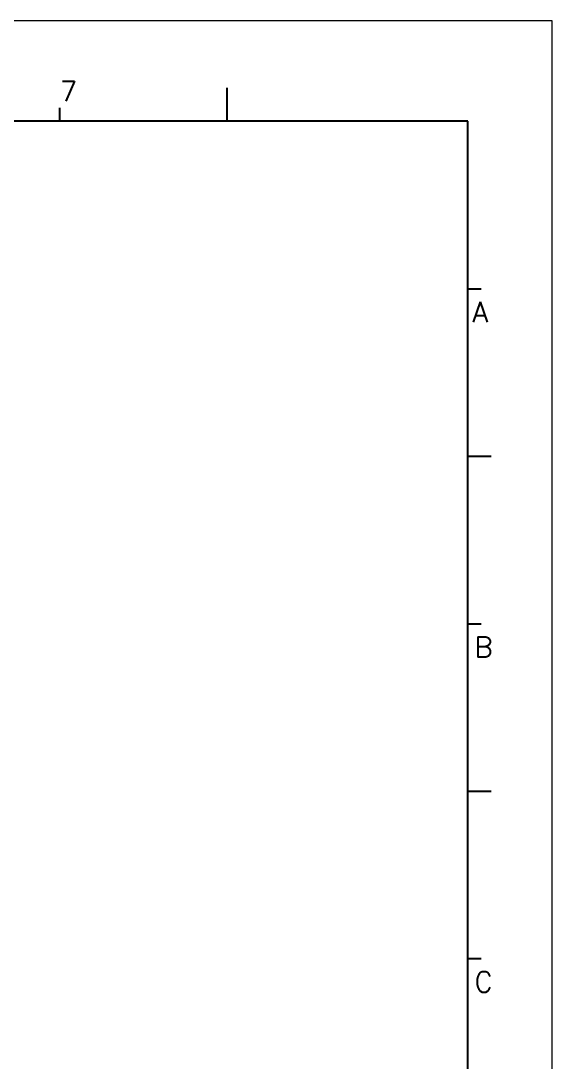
# Model space of a CAD drawing. Header units: millimetres. Extents: x 3440 to 3572, y 2 to 96.
# Drawn here: x 3546.6 to 3572.2, y 45.5 to 95.5 of the extents above; entities that cross this region are included whole.
import ezdxf

# ---------------------------------------------------------------- set-up
doc = ezdxf.new("R2010")
doc.units = ezdxf.units.MM
doc.header["$LTSCALE"] = 23.1
doc.linetypes.add('PHANTOM', pattern=[29.5, 9.5, -1.5, 3, -1.5, 3, -1.5, 9.5])
doc.layers.get('0').update_dxf_attribs({"linetype": 'CONTINUOUS'})
doc.layers.add('0PAPERF', color=2, linetype='PHANTOM', lineweight=0, plot=False)
doc.styles.add('SIMPLEX', font='simplex.shx')

msp = doc.modelspace()

# ---------------------------------------------------------------- linework, layer by layer
for p, q in [((3556.551, 90.699), (3556.551, 92.307)), ((3548.511, 90.699), (3548.511, 91.342)), ((3568.129, 90.699), (3443.987, 90.699)), ((3568.129, 4.828), (3568.129, 90.699)), ((3568.129, 82.658), (3568.773, 82.658)), ((3568.129, 74.618), (3569.255, 74.618)), ((3568.129, 66.578), (3568.773, 66.578)), ((3568.129, 58.537), (3569.255, 58.537)), ((3568.129, 50.497), (3568.773, 50.497))]:
    msp.add_line(p, q)
at = {"layer": '0PAPERF'}
for p, q in [((3572.183, 95.525), (3440.288, 95.525)), ((3572.183, 2.255), (3572.183, 95.525))]:
    msp.add_line(p, q, dxfattribs=at)

# ---------------------------------------------------------------- texts
at = {"style": 'SIMPLEX'}
for s, height, p in [('7', 0.965, (3548.511, 91.663)), ('A', 0.978, (3568.349, 81.05)), ('B', 0.978, (3568.442, 64.97)), ('C', 0.978, (3568.442, 48.889))]:
    msp.add_text(s, height=height, dxfattribs=at).set_placement(p)

doc.saveas('drawing.dxf')
